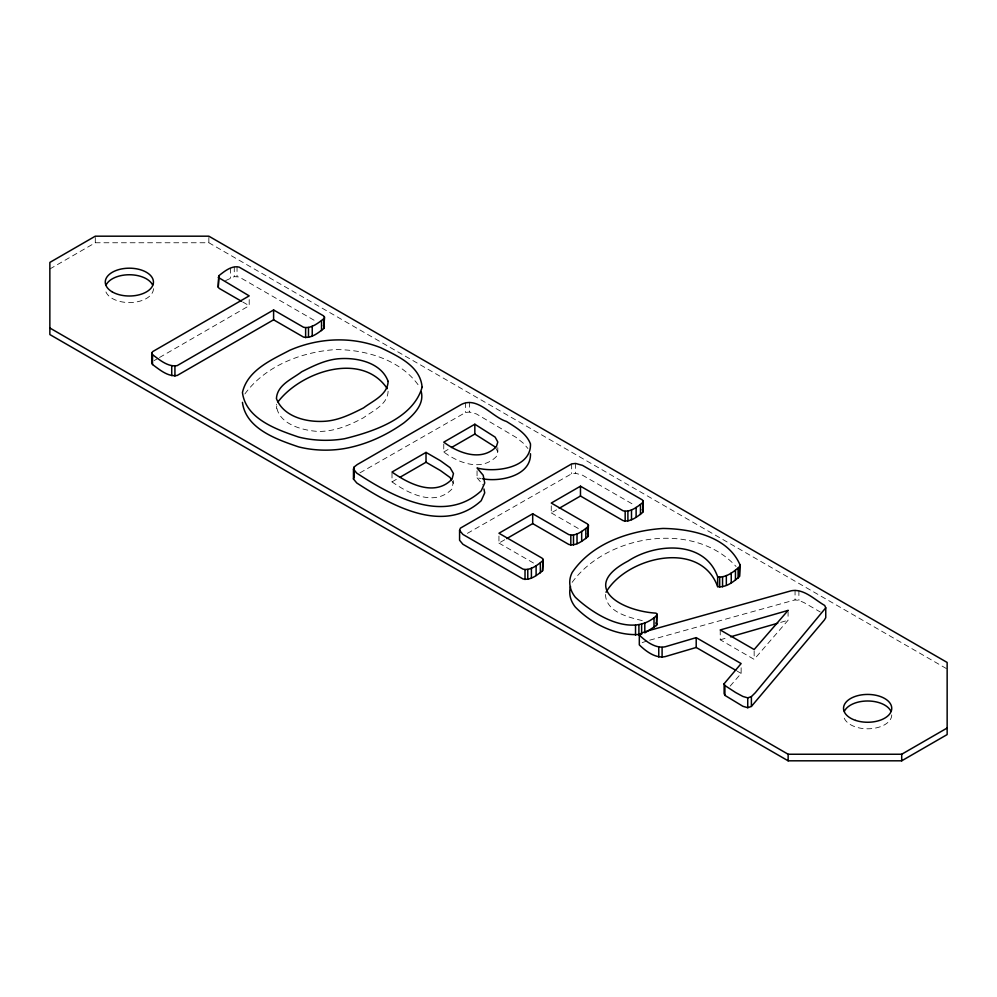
<?xml version="1.0" encoding="UTF-8"?>
<svg xmlns="http://www.w3.org/2000/svg" width="997" height="997" viewBox="0 0 997 997"><rect width="100%" height="100%" fill="white"/><g stroke="black" fill="none" stroke-linecap="round" stroke-linejoin="round"><path stroke-width="0.75" stroke-dasharray="4.99 3.74" d="M388.12 391.223C387.621 404.794 372.778 410.689 363.544 417.731C349.424 425.308 334.132 431.801 317.806 431.402C301.817 430.417 276.805 423.613 276.431 404.196M276.431 408.409L276.817 405.816M453.473 480.616L452.04 488.941C434.842 507.037 408.583 493.602 392.008 481.875L392.008 472.042M497.802 447.641L497.802 451.853L496.369 456.526C481.426 471.83 458.408 462.957 443.765 451.99L443.765 442.157M572.153 582.348C606.949 534.442 694.174 520.297 736.06 566.52M244.888 393.952C265.364 365.774 301.617 351.891 335.528 349.586C366.722 349.561 402.427 360.328 420.073 387.659M730.14 686.135L741.132 673.411L741.132 666.382M720.233 629.954L720.233 639.787L754.156 659.366L788.079 620.259L788.079 611.822M49.85 268.978L95.288 242.757L208.859 242.757L947.15 668.999M154.124 360.602L158.149 358.284M159.483 357.512L249.2 305.718L249.2 298.689M359.929 472.865L465.537 412.484L469.462 412.023L476.404 413.942L516.134 437.421L523.213 443.104L527.924 448.5M392.008 481.875L398.551 478.099M443.765 451.99L450.245 448.251M467.381 533.358L571.655 473.749L575.581 473.288L582.51 475.208L634.266 505.08M498.949 536.062L498.949 543.091L505.442 539.34M551.266 505.853L551.266 512.882L556.575 509.816M225.534 280.631L234.27 276.655L239.118 276.954L316.734 321.757M646.916 641.021L641.669 642.778L641.669 639.962M720.233 639.787L727.611 637.669M780.713 622.377L788.079 620.259M649.72 640.174L795.058 599.895L798.896 600.406L804.031 602.612L820.294 612.008M477.052 470.796L477.052 477.825L481.152 478.51M642.267 620.608C628.21 617.23 605.254 611.734 605.478 593.601M242.682 301.954L249.2 305.718M551.266 512.882L580.715 529.881M737.169 671.118L741.132 673.411M498.949 543.091L535.302 564.065M477.052 477.825L483.196 485.103M452.102 481.053L453.473 483.42M495.783 448.176L497.802 451.853M798.896 590.56L798.896 600.406M795.058 590.062L795.058 599.895M754.156 650.941L754.156 659.366M575.581 463.443L575.581 473.288M571.655 463.917L571.655 473.749M469.462 402.19L469.462 412.023M465.537 402.651L465.537 412.484M237.037 266.498L237.037 276.343M234.27 266.822L234.27 276.655M230.481 268.205L230.481 278.051M208.859 237.51L208.859 242.757M95.288 237.51L95.288 242.757M153.451 288.656A24.09 13.908 0 0 1 129.361 302.565A24.09 13.908 0 0 1 105.258 288.656M891.742 714.899A24.09 13.908 0 0 1 867.639 728.807A24.09 13.908 0 0 1 843.549 714.899"/><path stroke-width="1.5" d="M739.462 576.49L739.836 564.464C727.424 536.299 690.884 528.809 662.93 528.447C629.132 530.74 591.844 543.427 572.153 572.502A62.063 35.83 0 0 0 575.294 597.191C594.436 615.361 632.434 638.416 656.549 615.598L657.11 614.202L656.001 613.143C621.044 611.036 578.921 586.872 628.085 561.049C655.49 542.941 704.817 539.9 717.653 576.802L717.653 586.635C725.779 587.931 733.755 581.725 739.462 576.49L739.836 564.464M588.018 526.665L588.429 525.083L587.407 523.911L551.266 503.049L580.478 486.187L623.187 510.838C630.428 512.52 637.407 506.825 642.729 502.538L643.239 500.968L642.23 499.846L582.51 465.375L575.581 463.443L571.655 463.917L460.39 528.148L459.58 530.416L459.58 540.262L462.907 544.262L522.989 578.945C530.242 580.753 537.258 575.032 542.58 570.733L543.041 559.292L542.032 558.121L498.949 533.245L532.697 513.767L568.838 534.641C575.917 536.56 582.821 530.878 588.018 526.665L588.018 536.498C582.821 540.71 575.917 546.406 568.838 544.474L532.697 523.612L506.738 538.592M588.018 536.498L588.429 525.083M542.58 570.733L543.041 559.292M218.231 277.365L249.2 295.885L152.79 351.542L151.731 352.851L151.731 362.684L152.516 364.528C159.532 369.613 168.007 377.078 177.192 375.47L273.602 319.8L303.549 337.098C311.126 338.781 318.317 332.836 323.925 328.424L324.436 316.959L323.427 315.787L239.118 267.109C231.616 265.327 224.412 271.371 218.829 275.733L218.231 287.198L219.253 288.42L241.386 301.206M323.925 328.424L324.436 316.959M559.242 508.283L580.478 496.02L623.187 520.671C630.428 522.353 637.407 516.658 642.729 512.371L643.239 500.968M353.461 469.163L354.271 466.895L357.25 464.565L461.511 404.371C477.924 396.258 492.057 417.095 506.439 421.444C515.648 427.277 526.366 433.172 530.479 443.914C531.314 468.391 494.961 472.765 477.052 467.979L483.196 475.27L484.716 483.034L481.202 490.873C443.765 525.157 391.522 495.833 356.789 473.164L353.461 469.163L353.461 478.996L356.789 482.997C391.522 505.666 443.765 534.99 481.202 500.718L484.716 492.867L483.956 488.991M353.461 478.996L354.271 476.728L354.271 466.895M218.231 287.198L218.829 275.733M606.014 592.268C626.303 557.223 700.206 538.754 717.653 586.635M644.81 623.063L644.81 632.908L656.549 625.431L657.11 614.202M277.976 401.903C300.683 371.844 361.786 350.757 387.26 388.643M825.753 607.834L755.265 692.765L751.389 696.604L747.738 697.863L742.927 696.467L735.587 692.491L724.906 685.525L724.121 683.743L741.132 663.566L696.205 637.631L665.236 646.766C655.577 648.873 645.757 641.333 639.314 635.052L641.669 632.933L648.237 630.752L791.232 590.785C803.881 588.404 814.462 599.621 824.693 605.453L825.753 607.834L825.753 617.666L824.32 620.047L751.389 706.437L747.738 707.696L742.927 706.312L724.906 695.37L724.121 693.576L724.121 683.743M717.653 576.802C725.779 578.098 733.755 571.892 739.462 566.657M459.58 530.416L462.907 534.429L522.989 569.113C530.242 570.92 537.258 565.199 542.58 560.9M151.731 352.851L152.516 354.683C159.532 359.78 168.007 367.245 177.192 365.625L273.602 309.967L303.549 327.253C311.126 328.948 318.317 323.003 323.925 318.591M426.018 452.401L392.008 472.042C408.583 483.769 434.842 497.204 452.04 479.108L453.473 473.587L450.058 467.668L440.437 460.726L426.018 452.401L426.018 462.234L399.859 477.339M474.834 424.224L443.765 442.157C458.408 453.124 481.426 461.985 496.369 446.693L497.802 442.02L495.123 437.11L474.834 424.224L474.834 434.056L451.529 447.503M49.85 328.001L788.141 754.243L901.712 754.243L947.15 728.022M901.712 760.811L947.15 734.577L947.15 662.444L208.859 236.189L95.288 236.189L49.85 262.423L49.85 334.556L788.141 760.811L901.712 760.811L901.712 754.243M735.848 670.358L696.205 647.477L665.236 656.599C655.577 658.705 645.757 651.178 639.314 644.885L639.314 635.052M730.564 636.809L777.76 623.225M570.546 586.523A62.063 35.83 0 0 0 575.294 607.023C591.969 624.184 617.355 636.884 641.619 634.266L641.619 624.421M482.523 478.747C499.946 482.199 531.164 475.968 530.479 453.747M474.834 434.056L495.123 446.943M426.018 462.234L440.437 470.559L450.058 477.501L451.429 479.869M656.001 622.975L657.11 624.047M642.23 509.679L643.239 510.8M587.407 533.744L588.429 534.928M323.427 325.62L324.436 326.792M421.22 391.584C424.622 404.657 413.132 415.388 403.959 422.828C386.263 435.49 366.049 444.712 344.576 448.55A66.899 38.621 0 0 1 298.552 446.868C276.668 439.403 245.835 428.76 242.445 402.364M788.141 754.243L788.141 760.811M751.389 696.604L751.389 706.437M747.738 697.863L747.738 707.696M738.079 568.315L738.079 578.148M735.45 570.309L735.45 580.154M731.237 572.901L731.237 582.734M726.339 575.518L726.339 585.351M724.906 685.525L724.906 695.37M722.551 576.951L722.551 586.797M719.684 577.325L719.684 587.171M696.205 637.631L696.205 647.477M662.095 647.452L662.095 657.285M658.768 647.128L658.768 656.973M656.549 615.598L656.549 625.431M654.007 617.704L654.007 627.537M642.729 502.538L642.729 512.371M640.473 504.644L640.473 514.477M638.903 625.144L638.903 634.989M636.123 507.423L636.123 517.256M635.525 625.393L635.525 635.226M631.5 509.828L631.5 519.661M627.898 511.1L627.898 520.945M625.169 511.399L625.169 521.232M585.837 528.709L585.837 538.554M581.675 531.389L581.675 541.221M580.478 486.187L580.478 496.02M577.014 533.806L577.014 543.652M573.499 535.04L573.499 544.873M570.82 535.252L570.82 545.085M540.362 562.981L540.362 572.814M536.112 565.698L536.112 575.531M532.697 513.767L532.697 523.612M531.401 568.153L531.401 577.986M527.787 569.437L527.787 579.269M525.02 569.698L525.02 579.531M321.533 320.772L321.533 330.605M312.235 326.131L312.235 335.977M308.497 327.502L308.497 337.335M305.63 327.814L305.63 337.659M273.602 309.967L273.602 319.8M174.924 366.248L174.924 376.081M171.733 365.787L171.733 375.62M152.516 354.683L152.516 364.528M106.081 285.055A24.09 13.908 0 0 1 129.361 274.748A24.09 13.908 0 0 1 152.628 285.055M844.372 711.297A24.09 13.908 0 0 1 867.639 700.991A24.09 13.908 0 0 1 890.919 711.297M388.12 381.39C387.621 394.949 372.778 400.856 363.544 407.898C351.991 413.705 340.251 419.65 327.215 421.07C308.758 422.99 283.671 417.681 276.431 398.576C277.141 384.817 292.32 378.972 301.705 371.769C313.083 366.036 324.698 360.204 337.559 358.845C355.929 357.038 381.166 362.123 388.12 381.39M422.092 387.272C413.057 418.653 373.102 431.689 344.576 438.717A66.899 38.621 0 0 1 298.552 437.035C276.668 429.557 245.835 418.914 242.445 392.519C247.443 370.236 271.371 359.979 289.691 350.308C318.342 337.796 351.779 336.051 380.979 347.816C397.604 356.066 420.547 366.036 422.092 387.272M788.079 610.413L754.156 649.533L720.233 629.954L788.079 610.413M112.325 291.934A24.09 13.908 0 0 0 152.628 285.703A24.09 13.908 0 0 0 123.117 268.667A24.09 13.908 0 0 0 112.325 291.934M855.6 720.395A24.09 13.908 0 0 0 891.742 708.344A24.09 13.908 0 0 0 855.6 696.292A24.09 13.908 0 0 0 855.6 720.395"/></g></svg>
